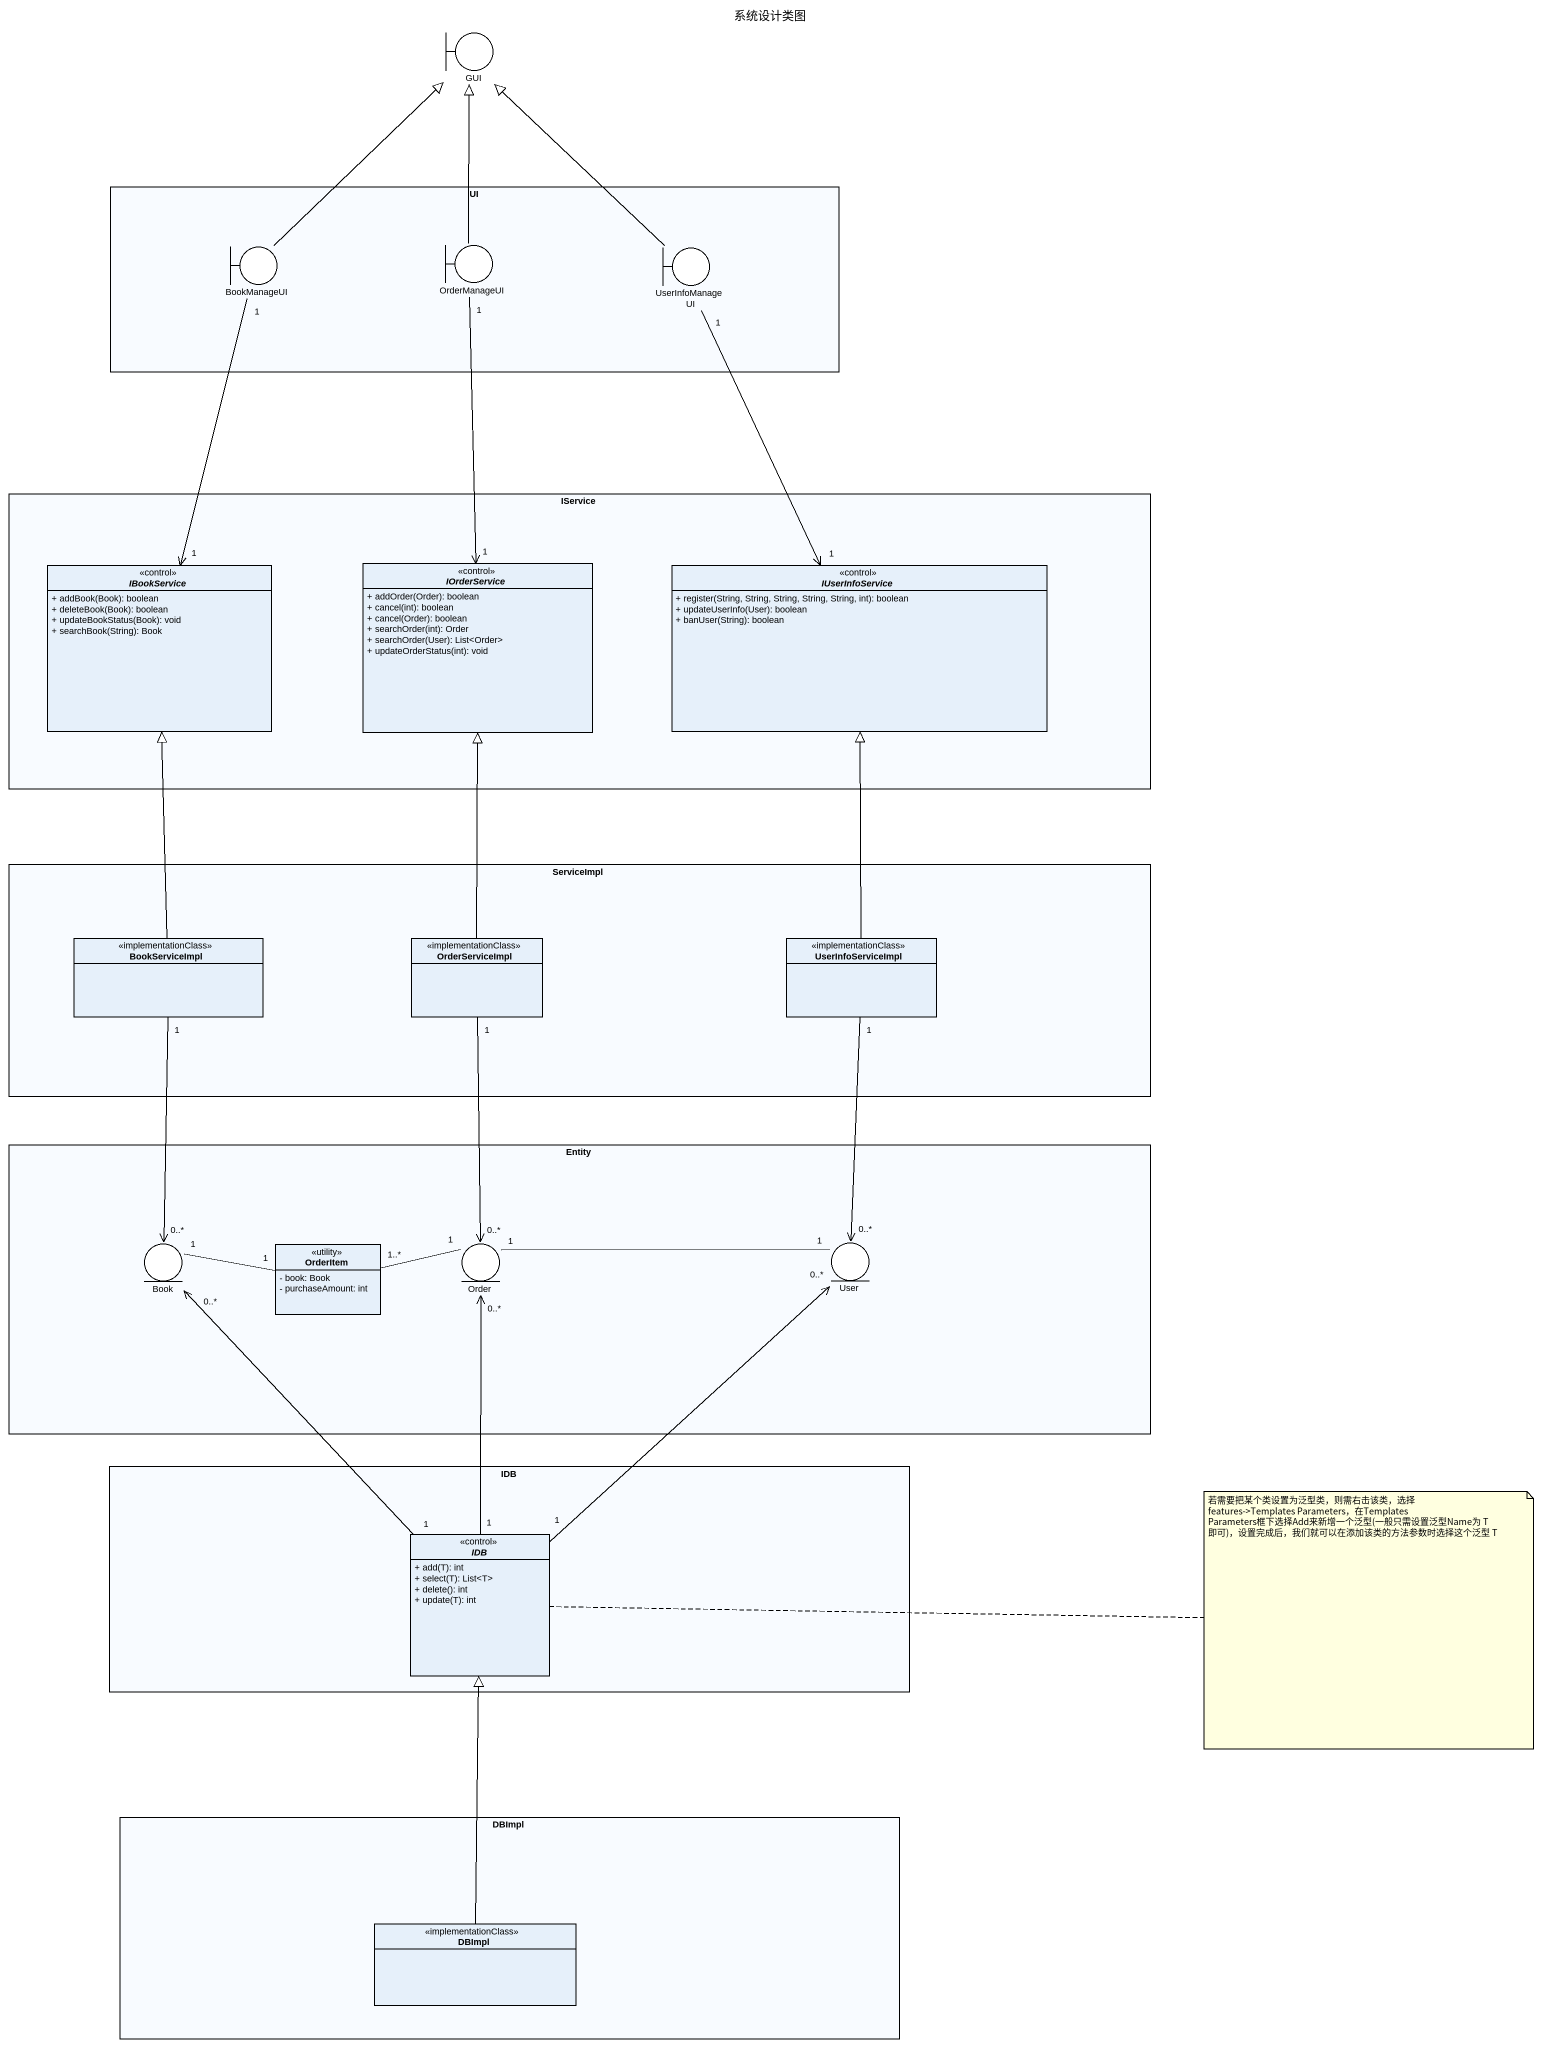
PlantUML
@startuml
title 系统设计类图
allowmixing
hide circle
hide empty members
skinparam classAttributeIconSize 0
boundary GUI
rectangle UI {
  boundary BookManageUI
  boundary OrderManageUI
  boundary UserInfoManageUI
}
rectangle IService {
  interface IBookService <<control>> {
    + addBook(Book): boolean
    + deleteBook(Book): boolean
    + updateBookStatus(Book): void
    + searchBook(String): Book
  }
  interface IOrderService <<control>> {
    + addOrder(Order): boolean
    + cancel(int): boolean
    + cancel(Order): boolean
    + searchOrder(int): Order
    + searchOrder(User): List<Order>
    + updateOrderStatus(int): void
  }
  interface IUserInfoService <<control>> {
    + register(String, String, String, String, String, int): boolean
    + updateUserInfo(User): boolean
    + banUser(String): boolean
  }
}
rectangle ServiceImpl {
  class BookServiceImpl <<implementationClass>>
  class OrderServiceImpl <<implementationClass>>
  class UserInfoServiceImpl <<implementationClass>>
}
rectangle "Entity" as Entity_ {
  entity Book
  class OrderItem <<utility>> {
    - book: Book
    - purchaseAmount: int
  }
  entity Order
  entity User
}
rectangle IDB {
  interface "IDB" as IDB_2 <<control>> {
    + add(T): int
    + select(T): List<T>
    + delete(): int
    + update(T): int
  }
}
rectangle DBImpl {
  class "DBImpl" as DBImpl_2 <<implementationClass>>
}
BookManageUI -up-|> GUI
BookManageUI "1" --> "1" IBookService
OrderManageUI -up-|> GUI
OrderManageUI "1" --> "1" IOrderService
UserInfoManageUI -up-|> GUI
UserInfoManageUI "1" --> "1" IUserInfoService
BookServiceImpl -up-|> IBookService
BookServiceImpl "1" --> "0..*" Book
OrderServiceImpl -up-|> IOrderService
OrderServiceImpl "1" --> "0..*" Order
UserInfoServiceImpl -up-|> IUserInfoService
UserInfoServiceImpl "1" --> "0..*" User
Book "1" -right- "1" OrderItem
Book "0..*" <-- "1" IDB_2
OrderItem "1..*" -right- "1" Order
Order "1" -right- "1" User
Order "0..*" <-- "1" IDB_2
User "0..*" <-- "1" IDB_2
DBImpl_2 -up-|> IDB_2
note right of IDB_2 : 若需要把某个类设置为泛型类，则需右击该类，选择 features->Templates Parameters，在Templates Parameters框下选择Add来新增一个泛型(一般只需设置泛型Name为 T 即可)，设置完成后，我们就可以在添加该类的方法参数时选择这个泛型 T
@enduml
